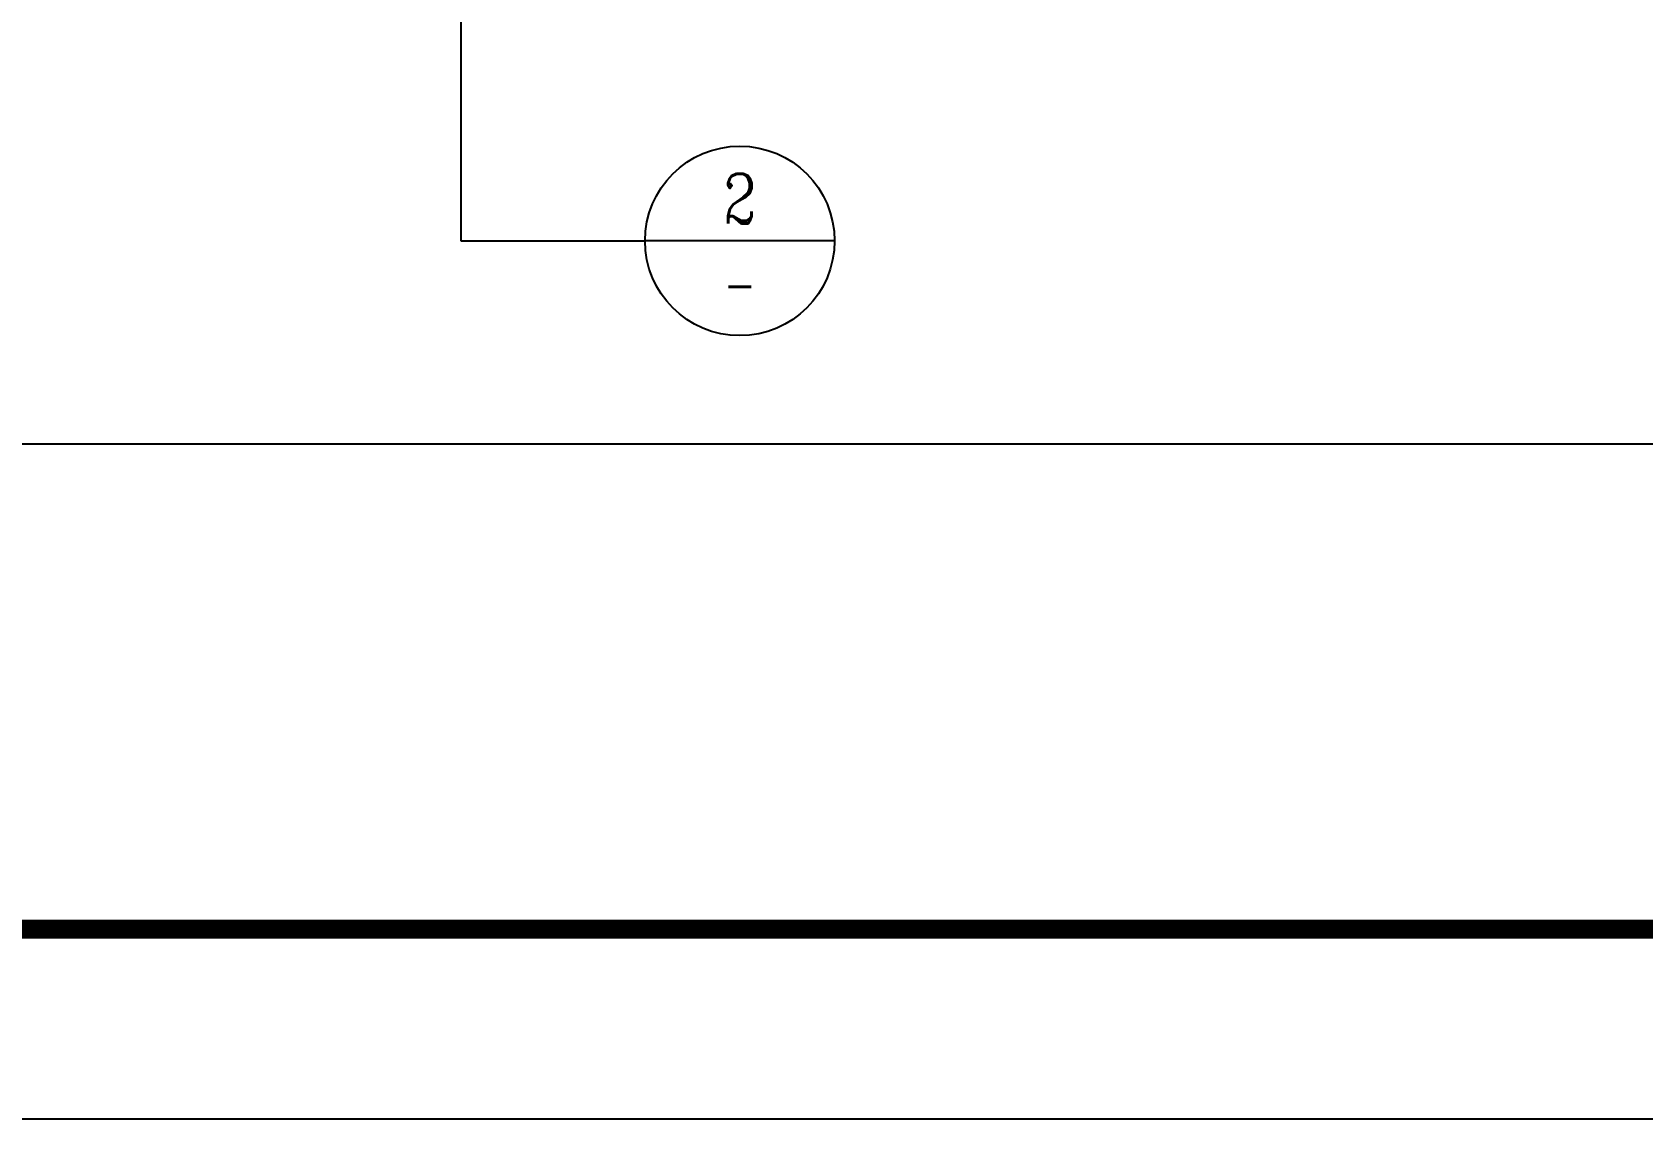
# Model space of a CAD drawing. Extents: x -24961 to 905641, y -154323 to 635957.
# Drawn here: x 407152 to 415652, y -154323 to -148589 of the extents above; entities that cross this region are included whole.
import ezdxf
from ezdxf.enums import TextEntityAlignment as Align

# ---------------------------------------------------------------- set-up
doc = ezdxf.new("R2010")
doc.units = 0
doc.header["$LTSCALE"] = 1000
doc.header["$MEASUREMENT"] = 0
for name, color, linetype in [('AXIS', 3, 'Continuous'), ('DIM_IDEN', 3, 'Continuous'), ('PUB_TEXT', 7, 'Continuous')]:
    doc.layers.add(name, color=color, linetype=linetype)
doc.styles.add('_TCH_LABEL', font='COMPLEX', dxfattribs={"bigfont": 'GBCBIG'})
doc.styles.add('DIM_FONT', font='SIMPLEX', dxfattribs={"width": 0.7, "bigfont": 'GBCBIG'})
doc.dimstyles.new('_TCH_ARCH&&100', dxfattribs={"dimtxt": 350, "dimasz": 150, "dimexe": 250, "dimexo": 250, "dimgap": 50, "dimtad": 1, "dimdec": 0, "dimzin": 0, "dimdsep": 46, "dimtxsty": 'DIM_FONT', "dimblk": 'ARCHTICK', "dimcen": 0.09, "dimclrt": 7, "dimazin": 2, "dimtfac": 1, "dimtdec": 0, "dimtix": 1, "dimtmove": 2, "dimatfit": 3, "dimfxl": 0, "dimtolj": 1, "dimtzin": 0, "dimarcsym": 0})

# ---------------------------------------------------------------- blocks, each defined once
blk = doc.blocks.new('3R2RT34')
at = {"color": 143}
blk.add_lwpolyline([(1805801.1, 151576.3), (1889901.1, 151576.3), (1889901.1, 210976.3), (1805801.1, 210976.3)], close=True, dxfattribs=at)
at = {"color": 143, "const_width": 100}
blk.add_lwpolyline([(1808301.1, 152576.3), (1888901.1, 152576.3), (1888901.1, 209976.3), (1808301.1, 209976.3)], close=True, dxfattribs=at)
blk = doc.blocks.new('_ArchTick')
at = {"color": 0, "linetype": 'ByBlock', "const_width": 0.4}
blk.add_lwpolyline([(-0.5, -0.5), (0.5, 0.5)], dxfattribs=at)
blk = doc.blocks.new('*D299')
at = {"layer": 'AXIS', "color": 0, "linetype": 'Continuous', "lineweight": -2, "transparency": 16777216}
for p, q in [((394589.7, -149211.4), (394589.7, -151011.4)), ((439429.4, -149211.4), (439429.4, -151011.4)), ((394589.7, -150761.4), (439429.4, -150761.4))]:
    blk.add_line(p, q, dxfattribs=at)
at = {"layer": 'Defpoints', "color": 0, "linetype": 'Continuous', "transparency": 16777216}
for p in [(394589.7, -148961.4), (439429.4, -148961.4), (439429.4, -150761.4)]:
    blk.add_point(p, dxfattribs=at)
at = {"layer": 'AXIS', "color": 0, "linetype": 'Continuous', "lineweight": -2, "transparency": 16777216, "xscale": 150, "yscale": 150, "zscale": 150, "rotation": 180}
blk.add_blockref('_ArchTick', (394589.7, -150761.4), dxfattribs=at)
at = {"layer": 'AXIS', "color": 0, "linetype": 'Continuous', "lineweight": -2, "transparency": 16777216, "xscale": 150, "yscale": 150, "zscale": 150}
blk.add_blockref('_ArchTick', (439429.4, -150761.4), dxfattribs=at)
at = {"layer": 'AXIS', "color": 7, "linetype": 'Continuous', "transparency": 16777216, "insert": (417009.6, -150536.4), "char_height": 350, "attachment_point": 5, "style": 'DIM_FONT'}
blk.add_mtext('\\A1;44400', dxfattribs=at)

msp = doc.modelspace()

# ---------------------------------------------------------------- linework, layer by layer
at = {"layer": 'DIM_IDEN', "linetype": 'Continuous'}
for p, q in [((409415, -130695.7), (409415, -149690.2)), ((409415, -149690.2), (410386.5, -149690.2)), ((411386.5, -149690.2), (410386.5, -149690.2))]:
    msp.add_line(p, q, dxfattribs=at)
msp.add_circle((410886.5, -149690.2), 500, dxfattribs=at)

# ---------------------------------------------------------------- block references
msp.add_blockref('3R2RT34', (-1427790.1, -305899.5))

# ---------------------------------------------------------------- texts
at = {"layer": 'PUB_TEXT', "linetype": 'Continuous', "style": '_TCH_LABEL'}
msp.add_text('2', height=261, dxfattribs=at).set_placement((410799.5, -149597.7), (410973.5, -149597.7), align=Align.FIT)
at = {"layer": 'PUB_TEXT', "linetype": 'Continuous', "style": '_TCH_LABEL', "width": 0.777778}
msp.add_text('-', height=261, dxfattribs=at).set_placement((410799.5, -150043.8), (410973.5, -150043.8), align=Align.FIT)

# ---------------------------------------------------------------- dimensions: what is measured, and where the dimension line sits
at = {"layer": 'AXIS', "linetype": 'Continuous'}
dim = msp.add_aligned_dim(p1=(394589.7, -148961.4), p2=(439429.4, -148961.4), distance=-1800, text='44400', dimstyle='_TCH_ARCH&&100', dxfattribs=at)
dim.commit()
dim.dimension.update_dxf_attribs({"geometry": '*D299', "text_midpoint": (417009.6, -150536.4)})

doc.saveas('drawing.dxf')
